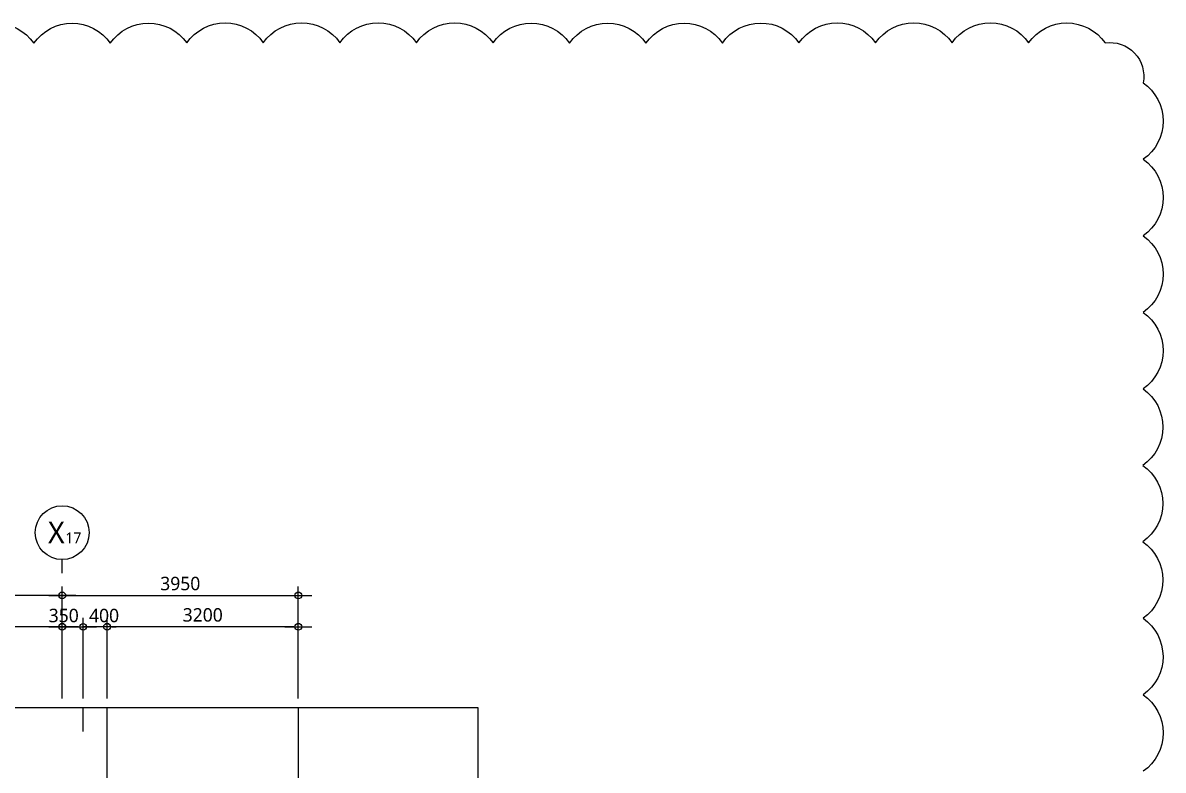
# Model space of a CAD drawing. Header units: millimetres. Extents: x -65167 to 413267, y -17142 to 66587.
# Drawn here: x -17647 to 1429, y 36788 to 49295 of the extents above; entities that cross this region are included whole.
import ezdxf
from ezdxf.enums import TextEntityAlignment as Align

# ---------------------------------------------------------------- set-up
doc = ezdxf.new("R2010")
doc.units = ezdxf.units.MM
doc.header["$LTSCALE"] = 75
doc.header["$MEASUREMENT"] = 0
doc.header["$PDSIZE"] = -10
doc.linetypes.add('CENTER', pattern=[2, 1.25, -0.25, 0.25, -0.25])
doc.layers.get('0').update_dxf_attribs({"linetype": 'CONTINUOUS'})
doc.layers.get('Defpoints').update_dxf_attribs({"color": 171, "linetype": 'CONTINUOUS'})
for name, color, linetype in [('CEN(ST)', 1, 'CENTER'), ('NDIM', 7, 'CONTINUOUS'), ('SYM(AXIS)', 7, 'CONTINUOUS'), ('TEXT(AXIS)', 2, 'CONTINUOUS')]:
    doc.layers.add(name, color=color, linetype=linetype)
doc.layers.add('CHECK', color=30, linetype='CONTINUOUS', plot=False)
doc.styles.add('CGS', font='cgse', dxfattribs={"bigfont": 'cgs'})
doc.styles.add('나눔바른고딕', font='NanumBarunGothic.ttf')
doc.dimstyles.new('NDIM 1200', dxfattribs={"dimscale": 75, "dimtxt": 3, "dimasz": 1, "dimexe": 2, "dimexo": 2, "dimgap": 1, "dimtad": 1, "dimdec": 0, "dimdsep": 46, "dimtxsty": 'CGS', "dimblk": 'DOT0', "dimcen": 1, "dimdle": 8, "dimclrd": 256, "dimclre": 256, "dimclrt": 256, "dimadec": 0, "dimazin": 0, "dimtfac": 1, "dimtdec": 0, "dimtix": 1, "dimtmove": 2, "dimatfit": 3, "dimldrblk": 'DOT0', "dimfxl": 1, "dimtolj": 1, "dimtzin": 0, "dimlwd": -1, "dimlwe": -1, "dimarcsym": 0})

# ---------------------------------------------------------------- blocks, each defined once
blk = doc.blocks.new('A$C2F20087E')
at = {"layer": 'SYM(AXIS)'}
blk.add_line((600, 0), (600, 300), dxfattribs=at)
blk.add_circle((600, 900), 600, dxfattribs=at)
blk = doc.blocks.new('DOT0')
blk.add_line((-3, 0), (3, 0))
at = {"color": 6}
blk.add_circle((0, 0), 0.75, dxfattribs=at)
blk = doc.blocks.new('*D6')
at = {"layer": 'Defpoints', "color": 0, "ltscale": 0.4, "transparency": 16777216}
for p in [(-27987, 39713), (-27987, 37838), (-16987, 37838)]:
    blk.add_point(p, dxfattribs=at)
at = {"layer": 'NDIM', "ltscale": 0.4, "transparency": 16777216}
for p, q in [((-27987, 37988), (-27987, 39863)), ((-17062, 39713), (-27912, 39713)), ((-16987, 37988), (-16987, 39863))]:
    blk.add_line(p, q, dxfattribs=at)
at = {"layer": 'NDIM', "ltscale": 0.4, "transparency": 16777216, "xscale": 75, "yscale": 75, "zscale": 75, "rotation": 180}
blk.add_blockref('DOT0', (-27987, 39713), dxfattribs=at)
at = {"layer": 'NDIM', "ltscale": 0.4, "transparency": 16777216, "xscale": 75, "yscale": 75, "zscale": 75}
blk.add_blockref('DOT0', (-16987, 39713), dxfattribs=at)
at = {"layer": 'NDIM', "ltscale": 0.4, "transparency": 16777216, "insert": (-22487, 39910), "char_height": 225, "attachment_point": 5, "style": '나눔바른고딕'}
blk.add_mtext('\\A1;11000', dxfattribs=at)
blk = doc.blocks.new('*D7')
at = {"layer": 'Defpoints', "color": 0, "ltscale": 0.4, "transparency": 16777216}
for p in [(-19387, 39188), (-19387, 37838), (-16987, 37838)]:
    blk.add_point(p, dxfattribs=at)
at = {"layer": 'NDIM', "ltscale": 0.4, "transparency": 16777216}
for p, q in [((-19387, 37988), (-19387, 39338)), ((-16987, 37988), (-16987, 39338)), ((-17062, 39188), (-19312, 39188))]:
    blk.add_line(p, q, dxfattribs=at)
at = {"layer": 'NDIM', "ltscale": 0.4, "transparency": 16777216, "xscale": 75, "yscale": 75, "zscale": 75, "rotation": 180}
blk.add_blockref('DOT0', (-19387, 39188), dxfattribs=at)
at = {"layer": 'NDIM', "ltscale": 0.4, "transparency": 16777216, "xscale": 75, "yscale": 75, "zscale": 75}
blk.add_blockref('DOT0', (-16987, 39188), dxfattribs=at)
at = {"layer": 'NDIM', "ltscale": 0.4, "transparency": 16777216, "insert": (-18187, 39385), "char_height": 225, "attachment_point": 5, "style": '나눔바른고딕'}
blk.add_mtext('\\A1;2400', dxfattribs=at)
blk = doc.blocks.new('*D25')
at = {"layer": 'Defpoints', "color": 0, "ltscale": 0.4, "transparency": 16777216}
for p in [(-16987.5, 39187.5), (-16987.5, 37837.5), (-16637.5, 37837.5)]:
    blk.add_point(p, dxfattribs=at)
at = {"layer": 'NDIM', "ltscale": 0.4, "transparency": 16777216}
for p, q in [((-16987.5, 37987.5), (-16987.5, 39337.5)), ((-16637.5, 37987.5), (-16637.5, 39337.5)), ((-16712.5, 39187.5), (-16912.5, 39187.5))]:
    blk.add_line(p, q, dxfattribs=at)
at = {"layer": 'NDIM', "ltscale": 0.4, "transparency": 16777216, "xscale": 75, "yscale": 75, "zscale": 75, "rotation": 180}
blk.add_blockref('DOT0', (-16987.5, 39187.5), dxfattribs=at)
at = {"layer": 'NDIM', "ltscale": 0.4, "transparency": 16777216, "xscale": 75, "yscale": 75, "zscale": 75}
blk.add_blockref('DOT0', (-16637.5, 39187.5), dxfattribs=at)
at = {"layer": 'NDIM', "ltscale": 0.4, "transparency": 16777216, "insert": (-16962.5, 39375), "char_height": 225, "attachment_point": 5, "style": '나눔바른고딕'}
blk.add_mtext('\\A1;350', dxfattribs=at)
blk = doc.blocks.new('*D26')
at = {"layer": 'Defpoints', "color": 0, "ltscale": 0.4, "transparency": 16777216}
for p in [(-16237, 39188), (-16237, 37838), (-13038, 37838)]:
    blk.add_point(p, dxfattribs=at)
at = {"layer": 'NDIM', "ltscale": 0.4, "transparency": 16777216}
for p, q in [((-16237, 37988), (-16237, 39338)), ((-13038, 37988), (-13038, 39338)), ((-13113, 39188), (-16162, 39188))]:
    blk.add_line(p, q, dxfattribs=at)
at = {"layer": 'NDIM', "ltscale": 0.4, "transparency": 16777216, "xscale": 75, "yscale": 75, "zscale": 75, "rotation": 180}
blk.add_blockref('DOT0', (-16237, 39188), dxfattribs=at)
at = {"layer": 'NDIM', "ltscale": 0.4, "transparency": 16777216, "xscale": 75, "yscale": 75, "zscale": 75}
blk.add_blockref('DOT0', (-13038, 39188), dxfattribs=at)
at = {"layer": 'NDIM', "ltscale": 0.4, "transparency": 16777216, "insert": (-14637, 39385), "char_height": 225, "attachment_point": 5, "style": '나눔바른고딕'}
blk.add_mtext('\\A1;3200', dxfattribs=at)
blk = doc.blocks.new('*D142')
at = {"layer": 'Defpoints', "color": 0, "ltscale": 0.4, "transparency": 16777216}
for p in [(-16637.5, 39187.5), (-16637.5, 37837.5), (-16237.5, 37837.5)]:
    blk.add_point(p, dxfattribs=at)
at = {"layer": 'NDIM', "ltscale": 0.4, "transparency": 16777216}
for p, q in [((-16637.5, 37987.5), (-16637.5, 39337.5)), ((-16237.5, 37987.5), (-16237.5, 39337.5)), ((-16712.5, 39187.5), (-16787.5, 39187.5)), ((-16237.5, 39187.5), (-16637.5, 39187.5)), ((-16162.5, 39187.5), (-16087.5, 39187.5))]:
    blk.add_line(p, q, dxfattribs=at)
at = {"layer": 'NDIM', "ltscale": 0.4, "transparency": 16777216, "xscale": 75, "yscale": 75, "zscale": 75}
blk.add_blockref('DOT0', (-16637.5, 39187.5), dxfattribs=at)
at = {"layer": 'NDIM', "ltscale": 0.4, "transparency": 16777216, "xscale": 75, "yscale": 75, "zscale": 75, "rotation": 180}
blk.add_blockref('DOT0', (-16237.5, 39187.5), dxfattribs=at)
at = {"layer": 'NDIM', "ltscale": 0.4, "transparency": 16777216, "insert": (-16287.5, 39375), "char_height": 225, "attachment_point": 5, "style": '나눔바른고딕'}
blk.add_mtext('\\A1;400', dxfattribs=at)
blk = doc.blocks.new('*D554')
at = {"layer": 'Defpoints', "color": 0, "ltscale": 0.4, "transparency": 16777216}
for p in [(-13038, 39713), (-16987, 37838), (-13038, 37838)]:
    blk.add_point(p, dxfattribs=at)
at = {"layer": 'NDIM', "ltscale": 0.4, "transparency": 16777216}
for p, q in [((-16987, 37988), (-16987, 39863)), ((-16912, 39713), (-13113, 39713)), ((-13038, 37988), (-13038, 39863))]:
    blk.add_line(p, q, dxfattribs=at)
at = {"layer": 'NDIM', "ltscale": 0.4, "transparency": 16777216, "xscale": 75, "yscale": 75, "zscale": 75, "rotation": 180}
blk.add_blockref('DOT0', (-16987, 39713), dxfattribs=at)
at = {"layer": 'NDIM', "ltscale": 0.4, "transparency": 16777216, "xscale": 75, "yscale": 75, "zscale": 75}
blk.add_blockref('DOT0', (-13038, 39713), dxfattribs=at)
at = {"layer": 'NDIM', "ltscale": 0.4, "transparency": 16777216, "insert": (-15013, 39910), "char_height": 225, "attachment_point": 5, "style": '나눔바른고딕'}
blk.add_mtext('\\A1;3950', dxfattribs=at)

msp = doc.modelspace()

# ---------------------------------------------------------------- linework, layer by layer
at = {"layer": 'CEN(ST)', "ltscale": 10000}
for p, q in [((-16637.5, 37437.5), (-16637.5, 37837.5)), ((-16237.5, 32537.5), (-16237.5, 37837.5)), ((-13037.5, 32537.5), (-13037.5, 37837.5))]:
    msp.add_line(p, q, dxfattribs=at)
at = {"layer": 'CHECK'}
msp.add_lwpolyline([(-18741.7, 48957.4, -0.5205671), (-17462.4, 48953.5, -0.5205671), (-16183.7, 48954.6, -0.5205671), (-14904.1, 48958.2, -0.5205671), (-13623.7, 48960.6, -0.5205671), (-12342.9, 48961.5, -0.5205671), (-11062.1, 48960.9, -0.5205671), (-9781.6, 48958.8, -0.5205671), (-8501.8, 48955.5, -0.5205671), (-7223, 48952.5, -0.5205671), (-5943.9, 48956.6, -0.5205671), (-4663.9, 48959.6, -0.5205671), (-3383.2, 48961.2, -0.5205671), (-2102.4, 48961.4, -0.5205671), (-821.7, 48960, -0.5205671), (458.5, 48957.2, -0.5205671), (1092.9, 48290.9, -0.5205671), (1095, 47010.4, -0.5205671), (1095.7, 45729.6, -0.5205671), (1094.8, 44448.8, -0.5205671), (1092.6, 43168.4, -0.5205671), (1089, 41888.8, -0.5205671), (1087.4, 40610.1, -0.5205671), (1091.4, 39330.8, -0.5205671), (1094.2, 38050.6, -0.5205671), (1095.5, 36769.9, -0.5205671)], format="xyb", dxfattribs=at)
at = {"layer": 'Defpoints', "ltscale": 10000}
msp.add_lwpolyline([(-10037.5, 6362.5), (-30237.5, 6362.5), (-30237.5, 37837.5), (-10037.5, 37837.5)], close=True, dxfattribs=at)

# ---------------------------------------------------------------- block references
at = {"xscale": 0.75, "yscale": 0.75, "zscale": 0.75}
msp.add_blockref('A$C2F20087E', (-17437.5, 40087.5), dxfattribs=at)

# ---------------------------------------------------------------- texts
at = {"layer": 'TEXT(AXIS)', "style": '나눔바른고딕'}
for s, height, p in [('X', 360, (-17086.2, 40765.5)), ('17', 180, (-16801.8, 40675.5))]:
    msp.add_text(s, height=height, dxfattribs=at).set_placement(p, align=Align.MIDDLE)

# ---------------------------------------------------------------- dimensions: what is measured, and where the dimension line sits
at = {"layer": 'NDIM', "ltscale": 0.4}
for base, p1, p2, angle, picture, middle in [((-27987.5, 39712.5), (-16987.5, 37837.5), (-27987.5, 37837.5), 180, '*D6', (-22487.5, 39909.7)), ((-13037.5, 39712.5), (-16987.5, 37837.5), (-13037.5, 37837.5), 0, '*D554', (-15012.5, 39909.8)), ((-19387.5, 39187.5), (-16987.5, 37837.5), (-19387.5, 37837.5), 180, '*D7', (-18187.5, 39384.7)), ((-16237.5, 39187.5), (-13037.5, 37837.5), (-16237.5, 37837.5), 180, '*D26', (-14637.5, 39384.8))]:
    dim = msp.add_linear_dim(base=base, p1=p1, p2=p2, angle=angle, dimstyle='NDIM 1200', override={"dimtxsty": '나눔바른고딕'}, dxfattribs=at)
    dim.commit()
    dim.dimension.update_dxf_attribs({"geometry": picture, "text_midpoint": middle})
for base, p1, p2, picture, middle in [((-16987.5, 39187.5), (-16637.5, 37837.5), (-16987.5, 37837.5), '*D25', (-16962.5, 39375)), ((-16637.5, 39187.5), (-16237.5, 37837.5), (-16637.5, 37837.5), '*D142', (-16287.5, 39375))]:
    dim = msp.add_linear_dim(base=base, p1=p1, p2=p2, angle=180, dimstyle='NDIM 1200', override={"dimtxsty": '나눔바른고딕'}, dxfattribs=at)
    dim.commit()
    dim.dimension.update_dxf_attribs({"geometry": picture, "text_midpoint": middle, "dimtype": 160})

doc.saveas('drawing.dxf')
